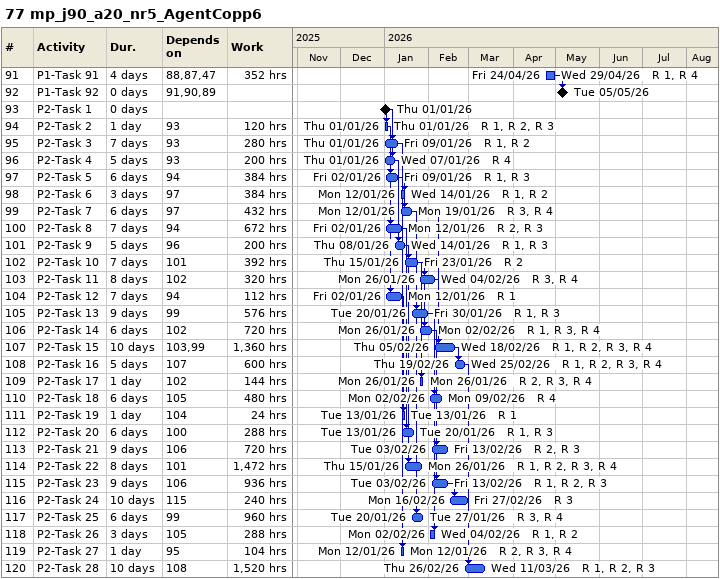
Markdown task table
77 mp_j90_a20_nr5_AgentCopp6

| ID | Task | Duration | Start | Finish | Predecessors | Resources | Work (h) |
|---|---|---|---|---|---|---|---|
| 91 | P1-Task 91 | 4d | 2026-04-24 | 2026-04-29 | 88, 87, 47 | R 1, R 4 | 352 |
| 92 | P1-Task 92 | 0d | 2026-05-05 | 2026-05-05 | 91, 90, 89 |  |  |
| 93 | P2-Task 1 | 0d | 2026-01-01 | 2026-01-01 |  |  |  |
| 94 | P2-Task 2 | 1d | 2026-01-01 | 2026-01-01 | 93 | R 1, R 2, R 3 | 120 |
| 95 | P2-Task 3 | 7d | 2026-01-01 | 2026-01-09 | 93 | R 1, R 2 | 280 |
| 96 | P2-Task 4 | 5d | 2026-01-01 | 2026-01-07 | 93 | R 4 | 200 |
| 97 | P2-Task 5 | 6d | 2026-01-02 | 2026-01-09 | 94 | R 1, R 3 | 384 |
| 98 | P2-Task 6 | 3d | 2026-01-12 | 2026-01-14 | 97 | R 1, R 2 | 384 |
| 99 | P2-Task 7 | 6d | 2026-01-12 | 2026-01-19 | 97 | R 3, R 4 | 432 |
| 100 | P2-Task 8 | 7d | 2026-01-02 | 2026-01-12 | 94 | R 2, R 3 | 672 |
| 101 | P2-Task 9 | 5d | 2026-01-08 | 2026-01-14 | 96 | R 1, R 3 | 200 |
| 102 | P2-Task 10 | 7d | 2026-01-15 | 2026-01-23 | 101 | R 2 | 392 |
| 103 | P2-Task 11 | 8d | 2026-01-26 | 2026-02-04 | 102 | R 3, R 4 | 320 |
| 104 | P2-Task 12 | 7d | 2026-01-02 | 2026-01-12 | 94 | R 1 | 112 |
| 105 | P2-Task 13 | 9d | 2026-01-20 | 2026-01-30 | 99 | R 1, R 3 | 576 |
| 106 | P2-Task 14 | 6d | 2026-01-26 | 2026-02-02 | 102 | R 1, R 3, R 4 | 720 |
| 107 | P2-Task 15 | 10d | 2026-02-05 | 2026-02-18 | 103, 99 | R 1, R 2, R 3, R 4 | 1360 |
| 108 | P2-Task 16 | 5d | 2026-02-19 | 2026-02-25 | 107 | R 1, R 2, R 3, R 4 | 600 |
| 109 | P2-Task 17 | 1d | 2026-01-26 | 2026-01-26 | 102 | R 2, R 3, R 4 | 144 |
| 110 | P2-Task 18 | 6d | 2026-02-02 | 2026-02-09 | 105 | R 4 | 480 |
| 111 | P2-Task 19 | 1d | 2026-01-13 | 2026-01-13 | 104 | R 1 | 24 |
| 112 | P2-Task 20 | 6d | 2026-01-13 | 2026-01-20 | 100 | R 1, R 3 | 288 |
| 113 | P2-Task 21 | 9d | 2026-02-03 | 2026-02-13 | 106 | R 2, R 3 | 720 |
| 114 | P2-Task 22 | 8d | 2026-01-15 | 2026-01-26 | 101 | R 1, R 2, R 3, R 4 | 1472 |
| 115 | P2-Task 23 | 9d | 2026-02-03 | 2026-02-13 | 106 | R 1, R 2, R 3 | 936 |
| 116 | P2-Task 24 | 10d | 2026-02-16 | 2026-02-27 | 115 | R 3 | 240 |
| 117 | P2-Task 25 | 6d | 2026-01-20 | 2026-01-27 | 99 | R 3, R 4 | 960 |
| 118 | P2-Task 26 | 3d | 2026-02-02 | 2026-02-04 | 105 | R 1, R 2 | 288 |
| 119 | P2-Task 27 | 1d | 2026-01-12 | 2026-01-12 | 95 | R 2, R 3, R 4 | 104 |
| 120 | P2-Task 28 | 10d | 2026-02-26 | 2026-03-11 | 108 | R 1, R 2, R 3 | 1520 |
